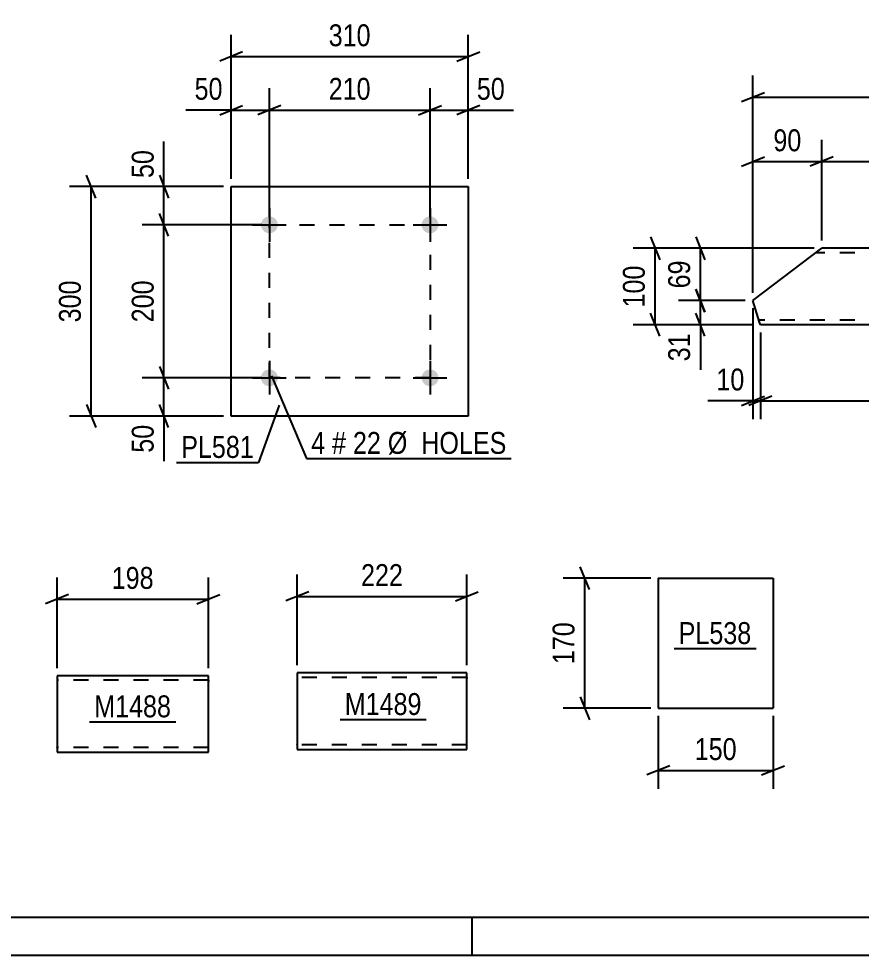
# Model space of a CAD drawing. Header units: millimetres. Extents: x 0 to 841, y 0 to 594.
# Drawn here: x 151.7 to 261.9, y 0 to 122.4 of the extents above; entities that cross this region are included whole.
import ezdxf

# ---------------------------------------------------------------- set-up
doc = ezdxf.new("R2010")
doc.units = ezdxf.units.MM
doc.linetypes.add('DXK_LINE_DOT2', pattern=[3.9198, 1.9599, -1.9599])
doc.styles.add('Arial Narrow', font='ARIALN.TTF', dxfattribs={"height": 0.2})

# ---------------------------------------------------------------- blocks, each defined once
blk = doc.blocks.new('Unknown-815137657-1135')
at = {"color": 5, "linetype": 'Continuous'}
for p, q in [((5, 5), (836, 5)), ((211, 0), (211, 5)), ((0, 0), (841, 0))]:
    blk.add_line(p, q, dxfattribs=at)
blk = doc.blocks.new('Part-815137657-6923 - 6919')
at = {"color": 2, "linetype": 'Continuous'}
for p, q in [((235.35, 49.3), (235.35, 32.3)), ((235.35, 49.3), (250.35, 49.3)), ((250.35, 49.3), (250.35, 32.3)), ((235.35, 32.3), (250.35, 32.3))]:
    blk.add_line(p, q, dxfattribs=at)
blk = doc.blocks.new('Part-815137657-2770 - 2754')
at = {"color": 2, "linetype": 'Continuous'}
for p, q in [((247.72, 85.58), (256.71, 92.43)), ((276.71, 92.43), (256.71, 92.43)), ((302.78, 92.43), (276.81, 92.43)), ((302.78, 92.43), (304.16, 88.03)), ((304.16, 88.03), (296.81, 82.43)), ((248.59, 82.78), (247.72, 85.58)), ((248.67, 82.52), (248.59, 82.78)), ((248.7, 82.43), (248.67, 82.52)), ((276.71, 82.43), (248.7, 82.43)), ((296.81, 82.43), (276.81, 82.43))]:
    blk.add_line(p, q, dxfattribs=at)
at = {"color": 7, "linetype": 'DXK_LINE_DOT2'}
for p, q in [((276.71, 91.83), (255.92, 91.83)), ((302.97, 91.83), (276.81, 91.83)), ((248.5, 83.08), (248.47, 83.17)), ((276.71, 83.03), (248.51, 83.03)), ((297.6, 83.03), (276.81, 83.03))]:
    blk.add_line(p, q, dxfattribs=at)
blk = doc.blocks.new('Part-815137657-2613 - 2599')
at = {"color": 2, "linetype": 'Continuous'}
for p, q in [((156.75, 36.55), (156.75, 26.64)), ((176.53, 36.55), (156.75, 36.55)), ((176.53, 27.75), (176.53, 36.55)), ((176.53, 26.55), (176.53, 27.75)), ((156.75, 26.64), (156.75, 26.55)), ((156.75, 26.55), (176.53, 26.55))]:
    blk.add_line(p, q, dxfattribs=at)
at = {"color": 7, "linetype": 'DXK_LINE_DOT2'}
for p, q in [((176.53, 35.95), (156.75, 35.95)), ((176.53, 35.9), (176.53, 35.95)), ((176.53, 35.95), (176.53, 35.9)), ((176.53, 35.8), (176.53, 35.9)), ((176.53, 35.9), (176.53, 35.8)), ((156.75, 27.15), (156.75, 27.19)), ((176.53, 27.15), (156.75, 27.15)), ((176.53, 27.19), (176.53, 27.52)), ((176.53, 27.15), (176.53, 27.19))]:
    blk.add_line(p, q, dxfattribs=at)
blk = doc.blocks.new('Part-815137657-2395 - 2379')
at = {"color": 2, "linetype": 'Continuous'}
for p, q in [((179.51, 70.49), (179.51, 100.49)), ((179.51, 100.49), (210.51, 100.49)), ((210.51, 100.49), (210.51, 70.49)), ((210.51, 70.49), (179.51, 70.49))]:
    blk.add_line(p, q, dxfattribs=at)
blk = doc.blocks.new('Bolt-815137657-2428 - 2379')
at = {"linetype": 'Continuous'}
for points in [[(185.61, 75.49, -1), (183.41, 75.49, -1)], [(206.61, 75.49, -1), (204.41, 75.49, -1)]]:
    blk.add_hatch(color=1, dxfattribs=at).paths.add_polyline_path(points)
at = {"color": 1, "linetype": 'Continuous'}
for p, q in [((184.51, 77.69), (184.51, 73.29)), ((205.51, 77.69), (205.51, 73.29)), ((182.31, 75.49), (186.71, 75.49)), ((203.31, 75.49), (207.71, 75.49))]:
    blk.add_line(p, q, dxfattribs=at)
blk = doc.blocks.new('Bolt-815137657-2433 - 2379')
at = {"linetype": 'Continuous'}
for points in [[(185.61, 95.49, -1), (183.41, 95.49, -1)], [(206.61, 95.49, -1), (204.41, 95.49, -1)]]:
    blk.add_hatch(color=1, dxfattribs=at).paths.add_polyline_path(points)
at = {"color": 1, "linetype": 'Continuous'}
for p, q in [((184.51, 97.69), (184.51, 93.29)), ((205.51, 97.69), (205.51, 93.29)), ((182.31, 95.49), (186.71, 95.49)), ((203.31, 95.49), (207.71, 95.49))]:
    blk.add_line(p, q, dxfattribs=at)
blk = doc.blocks.new('Part-815137657-2362 - 2348')
at = {"color": 2, "linetype": 'Continuous'}
for p, q in [((188.15, 36.92), (188.15, 27.01)), ((210.32, 36.92), (188.15, 36.92)), ((210.32, 28.12), (210.32, 36.92)), ((188.15, 27.01), (188.15, 26.92)), ((210.32, 26.92), (210.32, 28.12)), ((188.15, 26.92), (210.32, 26.92))]:
    blk.add_line(p, q, dxfattribs=at)
at = {"color": 7, "linetype": 'DXK_LINE_DOT2'}
for p, q in [((210.32, 36.32), (188.15, 36.32)), ((210.32, 36.27), (210.32, 36.32)), ((210.32, 36.32), (210.32, 36.27)), ((210.32, 36.18), (210.32, 36.27)), ((210.32, 36.27), (210.32, 36.18)), ((188.15, 27.52), (188.15, 27.57)), ((210.32, 27.52), (188.15, 27.52)), ((210.32, 27.57), (210.32, 27.89)), ((210.32, 27.52), (210.32, 27.57))]:
    blk.add_line(p, q, dxfattribs=at)
blk = doc.blocks.new('Rectangle-815137657-2542 - 2379')
at = {"color": 1, "linetype": 'DXK_LINE_DOT2'}
blk.add_lwpolyline([(184.51, 95.49), (205.51, 95.49), (205.51, 75.49), (184.51, 75.49), (184.51, 95.49)], close=True, dxfattribs=at)
blk = doc.blocks.new('StraightDimension-815137657-6925 - 6919')
at = {"color": 7, "linetype": 'Continuous'}
for p, q in [((226.34, 47.8), (225.14, 50.8)), ((234.35, 49.3), (222.89, 49.3)), ((225.74, 32.3), (225.74, 49.3)), ((225.14, 33.8), (226.34, 30.8)), ((234.35, 32.3), (222.89, 32.3))]:
    blk.add_line(p, q, dxfattribs=at)
at = {"color": 0}
blk.add_wipeout([(224.99, 44.14), (220.79, 44.14), (220.79, 37.46), (224.99, 37.46)], dxfattribs=at)
at = {"color": 3, "style": 'Arial Narrow'}
blk.add_text('170', height=2.863, rotation=90.0002, dxfattribs=at).set_placement((224.39, 38.06))
blk = doc.blocks.new('StraightDimension-815137657-6936 - 6919')
at = {"color": 7, "linetype": 'Continuous'}
for p, q in [((235.35, 31.3), (235.35, 21.77)), ((250.35, 31.3), (250.35, 21.77)), ((236.85, 24.77), (233.85, 23.57)), ((248.85, 23.57), (251.85, 24.77)), ((235.35, 24.17), (250.35, 24.17))]:
    blk.add_line(p, q, dxfattribs=at)
at = {"color": 0}
blk.add_wipeout([(246.2, 24.92), (246.2, 29.12), (239.51, 29.12), (239.51, 24.92)], dxfattribs=at)
at = {"color": 3, "style": 'Arial Narrow'}
blk.add_text('150', height=2.863, dxfattribs=at).set_placement((240.11, 25.52))
blk = doc.blocks.new('StraightDimension-815137657-2773 - 2754')
at = {"color": 7, "linetype": 'Continuous'}
for p, q in [((234.33, 93.93), (235.53, 90.93)), ((255.71, 92.43), (232.08, 92.43)), ((234.93, 82.43), (234.93, 92.43)), ((235.53, 80.93), (234.33, 83.93)), ((247.7, 82.43), (232.08, 82.43))]:
    blk.add_line(p, q, dxfattribs=at)
at = {"color": 0}
blk.add_wipeout([(234.18, 90.78), (229.98, 90.78), (229.98, 84.09), (234.18, 84.09)], dxfattribs=at)
at = {"color": 3, "style": 'Arial Narrow'}
blk.add_text('100', height=2.863, rotation=90.0002, dxfattribs=at).set_placement((233.58, 84.69))
blk = doc.blocks.new('StraightDimension-815137657-3023 - 2754')
at = {"color": 7, "linetype": 'Continuous'}
for p, q in [((247.72, 86.58), (247.72, 115.01)), ((304.16, 89.03), (304.16, 115.01)), ((249.22, 112.76), (246.22, 111.56)), ((302.66, 111.56), (305.66, 112.76)), ((247.72, 112.16), (304.16, 112.16))]:
    blk.add_line(p, q, dxfattribs=at)
at = {"color": 0}
blk.add_wipeout([(280.19, 112.91), (280.19, 117.11), (271.68, 117.11), (271.68, 112.91)], dxfattribs=at)
at = {"color": 3, "style": 'Arial Narrow'}
blk.add_text('3167', height=2.863, dxfattribs=at).set_placement((272.28, 113.51))
blk = doc.blocks.new('StraightDimension-815137657-2880 - 2754')
at = {"color": 7, "linetype": 'Continuous'}
for p, q in [((240.25, 87.08), (241.45, 84.08)), ((246.72, 85.58), (238, 85.58)), ((240.85, 82.43), (240.85, 85.58)), ((241.45, 80.93), (240.25, 83.93)), ((247.7, 82.43), (238, 82.43)), ((240.85, 82.43), (240.85, 76.53)), ((240.85, 82.43), (240.85, 76.53))]:
    blk.add_line(p, q, dxfattribs=at)
at = {"color": 0}
blk.add_wipeout([(240.1, 81.91), (235.9, 81.91), (235.9, 77.05), (240.1, 77.05)], dxfattribs=at)
at = {"color": 3, "style": 'Arial Narrow'}
blk.add_text('31', height=2.863, rotation=90.0002, dxfattribs=at).set_placement((239.5, 77.65))
blk = doc.blocks.new('StraightDimension-815137657-2856 - 2754')
at = {"color": 7, "linetype": 'Continuous'}
for p, q in [((240.25, 93.93), (241.45, 90.93)), ((255.71, 92.43), (238, 92.43)), ((240.85, 85.58), (240.85, 92.43)), ((241.45, 84.08), (240.25, 87.08)), ((246.72, 85.58), (238, 85.58))]:
    blk.add_line(p, q, dxfattribs=at)
at = {"color": 0}
blk.add_wipeout([(240.1, 91.43), (235.9, 91.43), (235.9, 86.58), (240.1, 86.58)], dxfattribs=at)
at = {"color": 3, "style": 'Arial Narrow'}
blk.add_text('69', height=2.863, rotation=90.0002, dxfattribs=at).set_placement((239.5, 87.18))
blk = doc.blocks.new('StraightDimension-815137657-2922 - 2754')
at = {"color": 7, "linetype": 'Continuous'}
for p, q in [((256.71, 93.43), (256.71, 106.61)), ((302.78, 93.43), (302.78, 106.61)), ((258.21, 104.36), (255.21, 103.16)), ((301.28, 103.16), (304.28, 104.36)), ((256.71, 103.76), (302.78, 103.76))]:
    blk.add_line(p, q, dxfattribs=at)
at = {"color": 0}
blk.add_wipeout([(284, 104.51), (284, 108.71), (275.49, 108.71), (275.49, 104.51)], dxfattribs=at)
at = {"color": 3, "style": 'Arial Narrow'}
blk.add_text('3063', height=2.863, dxfattribs=at).set_placement((276.09, 105.11))
blk = doc.blocks.new('StraightDimension-815137657-2946 - 2754')
at = {"color": 7, "linetype": 'Continuous'}
for p, q in [((247.72, 86.58), (247.72, 106.61)), ((256.71, 93.43), (256.71, 106.61)), ((246.22, 103.16), (249.22, 104.36)), ((258.21, 104.36), (255.21, 103.16)), ((247.72, 103.76), (256.71, 103.76))]:
    blk.add_line(p, q, dxfattribs=at)
at = {"color": 0}
blk.add_wipeout([(254.64, 104.51), (254.64, 108.71), (249.79, 108.71), (249.79, 104.51)], dxfattribs=at)
at = {"color": 3, "style": 'Arial Narrow'}
blk.add_text('90', height=2.863, dxfattribs=at).set_placement((250.39, 105.11))
blk = doc.blocks.new('StraightDimension-815137657-2964 - 2754')
at = {"color": 7, "linetype": 'Continuous'}
for p, q in [((247.72, 84.58), (247.72, 70.09)), ((248.7, 81.43), (248.7, 70.09)), ((247.72, 72.49), (241.81, 72.49)), ((247.72, 72.49), (241.81, 72.49)), ((246.22, 71.89), (249.22, 73.09)), ((250.2, 73.09), (247.2, 71.89)), ((247.72, 72.49), (248.7, 72.49))]:
    blk.add_line(p, q, dxfattribs=at)
at = {"color": 0}
blk.add_wipeout([(247.19, 73.24), (247.19, 77.44), (242.34, 77.44), (242.34, 73.24)], dxfattribs=at)
at = {"color": 3, "style": 'Arial Narrow'}
blk.add_text('10', height=2.863, dxfattribs=at).set_placement((242.94, 73.84))
blk = doc.blocks.new('StraightDimension-815137657-2981 - 2754')
at = {"color": 7, "linetype": 'Continuous'}
for p, q in [((248.7, 81.43), (248.7, 70.09)), ((296.81, 81.43), (296.81, 70.09)), ((250.2, 73.09), (247.2, 71.89)), ((248.7, 72.49), (296.81, 72.49)), ((295.31, 71.89), (298.31, 73.09))]:
    blk.add_line(p, q, dxfattribs=at)
at = {"color": 0}
blk.add_wipeout([(277.01, 73.24), (277.01, 77.44), (268.5, 77.44), (268.5, 73.24)], dxfattribs=at)
at = {"color": 3, "style": 'Arial Narrow'}
blk.add_text('3083', height=2.863, dxfattribs=at).set_placement((269.1, 73.84))
blk = doc.blocks.new('StraightDimension-815137657-2615 - 2599')
at = {"color": 7, "linetype": 'Continuous'}
for p, q in [((156.75, 37.55), (156.75, 49.4)), ((176.53, 37.55), (176.53, 49.4)), ((158.25, 47.15), (155.25, 45.95)), ((156.75, 46.55), (176.53, 46.55)), ((175.03, 45.95), (178.03, 47.15))]:
    blk.add_line(p, q, dxfattribs=at)
at = {"color": 0}
blk.add_wipeout([(169.98, 47.3), (169.98, 51.5), (163.3, 51.5), (163.3, 47.3)], dxfattribs=at)
at = {"color": 3, "style": 'Arial Narrow'}
blk.add_text('198', height=2.863, dxfattribs=at).set_placement((163.9, 47.9))
blk = doc.blocks.new('StraightDimension-815137657-2435 - 2379')
at = {"color": 7, "linetype": 'Continuous'}
for p, q in [((170.13, 76.99), (171.33, 73.99)), ((183.51, 75.49), (167.88, 75.49)), ((170.73, 70.49), (170.73, 75.49)), ((171.33, 68.99), (170.13, 71.99)), ((178.51, 70.49), (167.88, 70.49)), ((170.73, 70.49), (170.73, 64.58)), ((170.73, 70.49), (170.73, 64.58))]:
    blk.add_line(p, q, dxfattribs=at)
at = {"color": 0}
blk.add_wipeout([(169.98, 69.96), (165.78, 69.96), (165.78, 65.1), (169.98, 65.1)], dxfattribs=at)
at = {"color": 3, "style": 'Arial Narrow'}
blk.add_text('50', height=2.863, rotation=90.0002, dxfattribs=at).set_placement((169.38, 65.7))
blk = doc.blocks.new('StraightDimension-815137657-2478 - 2379')
at = {"color": 7, "linetype": 'Continuous'}
for p, q in [((161.81, 98.99), (160.61, 101.99)), ((178.51, 100.49), (158.36, 100.49)), ((161.21, 70.49), (161.21, 100.49)), ((160.61, 71.99), (161.81, 68.99)), ((178.51, 70.49), (158.36, 70.49))]:
    blk.add_line(p, q, dxfattribs=at)
at = {"color": 0}
blk.add_wipeout([(160.46, 88.83), (156.26, 88.83), (156.26, 82.14), (160.46, 82.14)], dxfattribs=at)
at = {"color": 3, "style": 'Arial Narrow'}
blk.add_text('300', height=2.863, rotation=90.0002, dxfattribs=at).set_placement((159.86, 82.74))
blk = doc.blocks.new('StraightDimension-815137657-2448 - 2379')
at = {"color": 7, "linetype": 'Continuous'}
for p, q in [((171.33, 93.99), (170.13, 96.99)), ((183.51, 95.49), (167.88, 95.49)), ((170.73, 75.49), (170.73, 95.49)), ((170.13, 76.99), (171.33, 73.99)), ((183.51, 75.49), (167.88, 75.49))]:
    blk.add_line(p, q, dxfattribs=at)
at = {"color": 0}
blk.add_wipeout([(169.98, 88.83), (165.78, 88.83), (165.78, 82.15), (169.98, 82.15)], dxfattribs=at)
at = {"color": 3, "style": 'Arial Narrow'}
blk.add_text('200', height=2.863, rotation=90.0002, dxfattribs=at).set_placement((169.38, 82.75))
blk = doc.blocks.new('StraightDimension-815137657-2464 - 2379')
at = {"color": 7, "linetype": 'Continuous'}
for p, q in [((170.73, 100.49), (170.73, 106.39)), ((170.73, 100.49), (170.73, 106.39)), ((170.13, 101.99), (171.33, 98.99)), ((178.51, 100.49), (167.88, 100.49)), ((170.73, 95.49), (170.73, 100.49)), ((171.33, 93.99), (170.13, 96.99)), ((183.51, 95.49), (167.88, 95.49))]:
    blk.add_line(p, q, dxfattribs=at)
at = {"color": 0}
blk.add_wipeout([(169.98, 105.87), (165.78, 105.87), (165.78, 101.01), (169.98, 101.01)], dxfattribs=at)
at = {"color": 3, "style": 'Arial Narrow'}
blk.add_text('50', height=2.863, rotation=90.0002, dxfattribs=at).set_placement((169.38, 101.61))
blk = doc.blocks.new('StraightDimension-815137657-2489 - 2379')
at = {"color": 7, "linetype": 'Continuous'}
for p, q in [((179.51, 101.49), (179.51, 120.34)), ((210.51, 101.49), (210.51, 120.34)), ((181.01, 118.09), (178.01, 116.89)), ((209.01, 116.89), (212.01, 118.09)), ((179.51, 117.49), (210.51, 117.49))]:
    blk.add_line(p, q, dxfattribs=at)
at = {"color": 0}
blk.add_wipeout([(198.35, 118.24), (198.35, 122.44), (191.66, 122.44), (191.66, 118.24)], dxfattribs=at)
at = {"color": 3, "style": 'Arial Narrow'}
blk.add_text('310', height=2.863, dxfattribs=at).set_placement((192.26, 118.84))
blk = doc.blocks.new('StraightDimension-815137657-2500 - 2379')
at = {"color": 7, "linetype": 'Continuous'}
for p, q in [((205.51, 96.49), (205.51, 113.34)), ((210.51, 101.49), (210.51, 113.34)), ((204.01, 109.89), (207.01, 111.09)), ((205.51, 110.49), (210.51, 110.49)), ((212.01, 111.09), (209.01, 109.89)), ((210.51, 110.49), (216.41, 110.49)), ((210.51, 110.49), (216.41, 110.49))]:
    blk.add_line(p, q, dxfattribs=at)
at = {"color": 0}
blk.add_wipeout([(215.89, 111.24), (215.89, 115.44), (211.03, 115.44), (211.03, 111.24)], dxfattribs=at)
at = {"color": 3, "style": 'Arial Narrow'}
blk.add_text('50', height=2.863, dxfattribs=at).set_placement((211.63, 111.84))
blk = doc.blocks.new('StraightDimension-815137657-2513 - 2379')
at = {"color": 7, "linetype": 'Continuous'}
for p, q in [((184.51, 96.49), (184.51, 113.34)), ((205.51, 96.49), (205.51, 113.34)), ((186.01, 111.09), (183.01, 109.89)), ((184.51, 110.49), (205.51, 110.49)), ((204.01, 109.89), (207.01, 111.09))]:
    blk.add_line(p, q, dxfattribs=at)
at = {"color": 0}
blk.add_wipeout([(198.35, 111.24), (198.35, 115.44), (191.66, 115.44), (191.66, 111.24)], dxfattribs=at)
at = {"color": 3, "style": 'Arial Narrow'}
blk.add_text('210', height=2.863, dxfattribs=at).set_placement((192.26, 111.84))
blk = doc.blocks.new('StraightDimension-815137657-2529 - 2379')
at = {"color": 7, "linetype": 'Continuous'}
for p, q in [((179.51, 101.49), (179.51, 113.34)), ((184.51, 96.49), (184.51, 113.34)), ((179.51, 110.49), (173.6, 110.49)), ((179.51, 110.49), (173.6, 110.49)), ((178.01, 109.89), (181.01, 111.09)), ((179.51, 110.49), (184.51, 110.49)), ((186.01, 111.09), (183.01, 109.89))]:
    blk.add_line(p, q, dxfattribs=at)
at = {"color": 0}
blk.add_wipeout([(178.98, 111.24), (178.98, 115.44), (174.13, 115.44), (174.13, 111.24)], dxfattribs=at)
at = {"color": 3, "style": 'Arial Narrow'}
blk.add_text('50', height=2.863, dxfattribs=at).set_placement((174.73, 111.84))
blk = doc.blocks.new('StraightDimension-815137657-2365 - 2348')
at = {"color": 7, "linetype": 'Continuous'}
for p, q in [((188.15, 37.92), (188.15, 49.77)), ((210.32, 37.92), (210.32, 49.77)), ((189.65, 47.52), (186.65, 46.32)), ((188.15, 46.92), (210.32, 46.92)), ((208.82, 46.32), (211.82, 47.52))]:
    blk.add_line(p, q, dxfattribs=at)
at = {"color": 0}
blk.add_wipeout([(202.58, 47.67), (202.58, 51.87), (195.89, 51.87), (195.89, 47.67)], dxfattribs=at)
at = {"color": 3, "style": 'Arial Narrow'}
blk.add_text('222', height=2.863, dxfattribs=at).set_placement((196.49, 48.27))
blk = doc.blocks.new('Mark-815137657-6921 - 6919')
at = {"color": 0}
blk.add_wipeout([(247.52, 40.69), (247.52, 43.69), (238.01, 43.69), (238.01, 40.69)], dxfattribs=at)
blk.add_wipeout([(247.52, 40.69), (247.52, 43.69), (238.01, 43.69), (238.01, 40.69)], dxfattribs=at)
at = {"color": 30, "linetype": 'Continuous'}
blk.add_line((237.41, 40.09), (248.12, 40.09), dxfattribs=at)
at = {"color": 3, "style": 'Arial Narrow'}
blk.add_text('PL538', height=2.863, dxfattribs=at).set_placement((238.01, 40.69))
blk = doc.blocks.new('Mark-815137657-2611 - 2599')
at = {"color": 0}
blk.add_wipeout([(171.66, 31.11), (171.66, 34.11), (161.61, 34.11), (161.61, 31.11)], dxfattribs=at)
blk.add_wipeout([(171.66, 31.11), (171.66, 34.11), (161.61, 34.11), (161.61, 31.11)], dxfattribs=at)
at = {"color": 30, "linetype": 'Continuous'}
blk.add_line((161.01, 30.51), (172.26, 30.51), dxfattribs=at)
at = {"color": 3, "style": 'Arial Narrow'}
blk.add_text('M1488', height=2.863, dxfattribs=at).set_placement((161.61, 31.11))
blk = doc.blocks.new('Mark-815137657-2391 - 2379')
at = {"color": 0}
blk.add_wipeout([(182.48, 65.02), (182.48, 68.02), (172.98, 68.02), (172.98, 65.02)], dxfattribs=at)
blk.add_wipeout([(182.48, 65.02), (182.48, 68.02), (172.98, 68.02), (172.98, 65.02)], dxfattribs=at)
at = {"color": 30, "linetype": 'Continuous'}
for p in [(185.77, 71.93), (172.38, 64.42)]:
    blk.add_line(p, (183.08, 64.42), dxfattribs=at)
at = {"color": 3, "style": 'Arial Narrow'}
blk.add_text('PL581', height=2.863, dxfattribs=at).set_placement((172.98, 65.02))
blk = doc.blocks.new('MarkSet-815137657-2589 - 2379')
at = {"color": 0}
for points in [[(191.8, 65.55), (191.8, 68.55), (189.97, 68.55), (189.97, 65.55)], [(194.53, 65.55), (194.53, 68.55), (192.7, 68.55), (192.7, 65.55)], [(199.09, 65.55), (199.09, 68.55), (195.43, 68.55), (195.43, 65.55)], [(215.51, 65.55), (215.51, 68.55), (199.99, 68.55), (199.99, 65.55)]]:
    blk.add_wipeout(points, dxfattribs=at)
for points in [[(191.8, 65.55), (191.8, 68.55), (189.97, 68.55), (189.97, 65.55)], [(194.53, 65.55), (194.53, 68.55), (192.7, 68.55), (192.7, 65.55)], [(199.09, 65.55), (199.09, 68.55), (195.43, 68.55), (195.43, 65.55)], [(215.51, 65.55), (215.51, 68.55), (199.99, 68.55), (199.99, 65.55)]]:
    blk.add_wipeout(points, dxfattribs=at)
at = {"color": 7, "linetype": 'Continuous'}
for p, q in [((184.78, 75.76), (189.37, 64.95)), ((189.37, 64.95), (216.11, 64.95))]:
    blk.add_line(p, q, dxfattribs=at)
at = {"color": 3, "style": 'Arial Narrow'}
for s, height, p in [('4', 2.86, (189.97, 65.55)), ('#', 2.86, (192.7, 65.55)), ('22', 2.863, (195.43, 65.55)), ('Ø  HOLES', 2.863, (199.99, 65.55))]:
    blk.add_text(s, height=height, dxfattribs=at).set_placement(p)
blk = doc.blocks.new('Mark-815137657-2360 - 2348')
at = {"color": 0}
blk.add_wipeout([(204.41, 31.41), (204.41, 34.41), (194.36, 34.41), (194.36, 31.41)], dxfattribs=at)
blk.add_wipeout([(204.41, 31.41), (204.41, 34.41), (194.36, 34.41), (194.36, 31.41)], dxfattribs=at)
at = {"color": 30, "linetype": 'Continuous'}
blk.add_line((193.76, 30.81), (205.01, 30.81), dxfattribs=at)
at = {"color": 3, "style": 'Arial Narrow'}
blk.add_text('M1489', height=2.863, dxfattribs=at).set_placement((194.36, 31.41))

msp = doc.modelspace()

# ---------------------------------------------------------------- block references
for name in ['Unknown-815137657-1135', 'Part-815137657-2395 - 2379', 'Bolt-815137657-2433 - 2379', 'Rectangle-815137657-2542 - 2379', 'Part-815137657-2770 - 2754', 'Bolt-815137657-2428 - 2379', 'Part-815137657-6923 - 6919', 'Part-815137657-2362 - 2348', 'Part-815137657-2613 - 2599']:
    msp.add_blockref(name, (0, 0))

# ---------------------------------------------------------------- next in the draw order: block references
for name in ['StraightDimension-815137657-2773 - 2754', 'StraightDimension-815137657-2435 - 2379', 'StraightDimension-815137657-2615 - 2599', 'StraightDimension-815137657-2365 - 2348', 'StraightDimension-815137657-6925 - 6919', 'Mark-815137657-6921 - 6919', 'Mark-815137657-2360 - 2348', 'Mark-815137657-2611 - 2599']:
    msp.add_blockref(name, (0, 0))

# ---------------------------------------------------------------- next in the draw order: block references
for name in ['StraightDimension-815137657-3023 - 2754', 'StraightDimension-815137657-2478 - 2379', 'StraightDimension-815137657-6936 - 6919']:
    msp.add_blockref(name, (0, 0))

# ---------------------------------------------------------------- next in the draw order: block references
for name in ['StraightDimension-815137657-2448 - 2379', 'StraightDimension-815137657-2880 - 2754', 'Mark-815137657-2391 - 2379']:
    msp.add_blockref(name, (0, 0))

# ---------------------------------------------------------------- next in the draw order: block references
for name in ['StraightDimension-815137657-2464 - 2379', 'StraightDimension-815137657-2856 - 2754', 'MarkSet-815137657-2589 - 2379']:
    msp.add_blockref(name, (0, 0))

# ---------------------------------------------------------------- next in the draw order: block references
for name in ['StraightDimension-815137657-2489 - 2379', 'StraightDimension-815137657-2922 - 2754', 'StraightDimension-815137657-2964 - 2754']:
    msp.add_blockref(name, (0, 0))

# ---------------------------------------------------------------- next in the draw order: block references
for name in ['StraightDimension-815137657-2500 - 2379', 'StraightDimension-815137657-2946 - 2754', 'StraightDimension-815137657-2981 - 2754']:
    msp.add_blockref(name, (0, 0))

# ---------------------------------------------------------------- next in the draw order: block references
msp.add_blockref('StraightDimension-815137657-2513 - 2379', (0, 0))

# ---------------------------------------------------------------- next in the draw order: block references
msp.add_blockref('StraightDimension-815137657-2529 - 2379', (0, 0))

doc.saveas('drawing.dxf')
